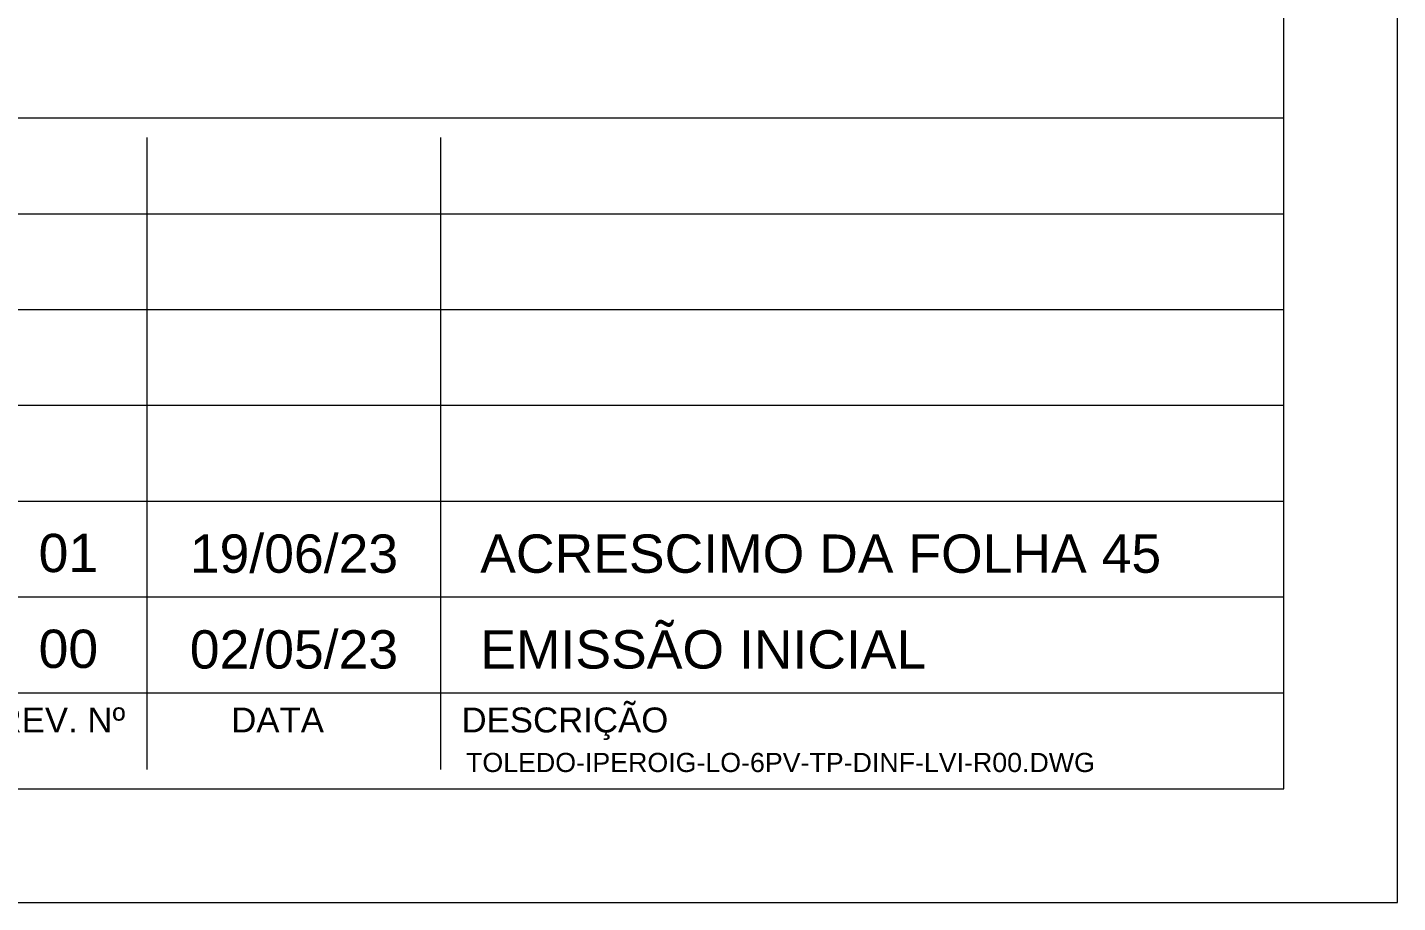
# Model space of a CAD drawing. Extents: x -23436 to 4767, y -4638 to 9755.
# Drawn here: x -14797.7 to -14436.4, y 7532.3 to 7763 of the extents above; entities that cross this region are included whole.
import ezdxf
from ezdxf.enums import TextEntityAlignment as Align

# ---------------------------------------------------------------- set-up
doc = ezdxf.new("R2010")
doc.units = 0
doc.layers.add('FOLHA MB', color=7, linetype='Continuous', lineweight=13)
doc.layers.add('MB Logo', color=255, linetype='Continuous')
doc.styles.add('MB_C01', font='arial.ttf', dxfattribs={"height": 1.3})
doc.styles.add('MB_C02', font='arial.ttf', dxfattribs={"height": 2})
doc.styles.add('MB_C04', font='arial.ttf', dxfattribs={"height": 6})

# ---------------------------------------------------------------- blocks, each defined once
blk = doc.blocks.new('A$C169d8357')
at = {"layer": 'FOLHA MB', "color": 1}
for p, q in [((1455.02, 356.72), (1109.82, 356.72)), ((1155.28, 184.99), (1155.28, 351.67)), ((1232.62, 351.67), (1232.62, 184.99)), ((1455.02, 331.47), (1109.82, 331.47)), ((1455.02, 306.21), (1109.82, 306.21)), ((1455.02, 280.96), (1109.82, 280.96)), ((1455.02, 255.7), (1109.82, 255.7)), ((1455.02, 230.45), (1109.82, 230.45)), ((1455.02, 205.19), (1109.82, 205.19))]:
    blk.add_line(p, q, dxfattribs=at)
for points in [[(0, 1199.94), (0, 149.94), (1485.02, 149.94), (1485.02, 1199.94)], [(70, 1169.94), (70, 179.94), (1455.02, 179.94), (1455.02, 1169.94)]]:
    blk.add_lwpolyline(points, close=True, dxfattribs=at)
at = {"layer": 'FOLHA MB', "color": 5, "style": 'MB_C02'}
for s, p in [('01', (1126.67, 237.06)), ('19/06/23', (1166.54, 236.89)), ('ACRESCIMO DA FOLHA 45', (1243.12, 236.89)), ('EMISSÃO INICIAL', (1243.12, 211.64)), ('00', (1126.67, 211.8)), ('02/05/23', (1166.54, 211.64))]:
    blk.add_text(s, height=10.102, dxfattribs=at).set_placement(p)
at = {"layer": 'FOLHA MB', "color": 6, "style": 'MB_C01'}
for s, p in [('DESCRIÇÃO', (1265.45, 198.09)), ('REV. Nº', (1132.55, 198.09)), ('DATA', (1189.69, 198.09))]:
    blk.add_text(s, height=6.566, dxfattribs=at).set_placement(p, align=Align.MIDDLE_CENTER)
at = {"layer": 'FOLHA MB', "insert": (1239.38, 189.41), "char_height": 5.051, "width": 210.8177, "attachment_point": 1, "style": 'MB_C04'}
blk.add_mtext('TOLEDO-IPEROIG-LO-6PV-TP-DINF-LVI-R00.DWG', dxfattribs=at)

msp = doc.modelspace()

# ---------------------------------------------------------------- block references
at = {"layer": 'MB Logo'}
msp.add_blockref('A$C169d8357', (-15921.38, 7382.32), dxfattribs=at)

doc.saveas('drawing.dxf')
